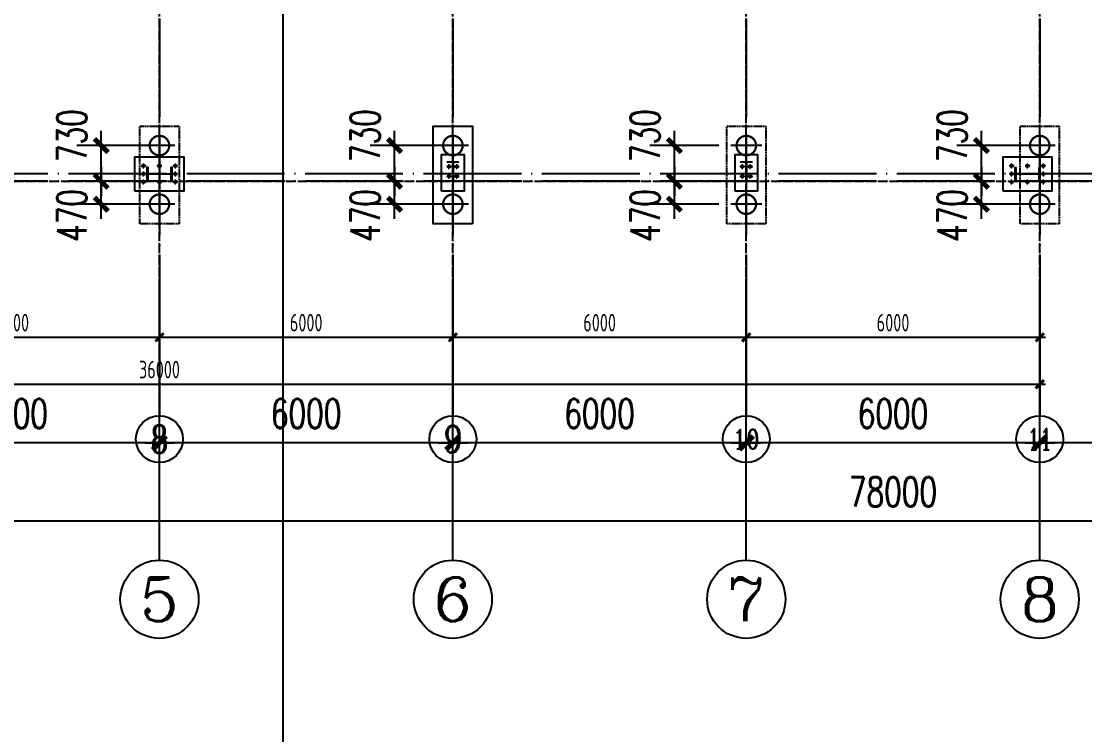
# Model space of a CAD drawing. Extents: x -1389621 to 57380, y -92505 to 283644.
# Drawn here: x -1359356 to -1337611, y -21861 to -7262 of the extents above; entities that cross this region are included whole.
import ezdxf
from ezdxf.enums import TextEntityAlignment as Align

# ---------------------------------------------------------------- set-up
doc = ezdxf.new("R2010")
doc.units = 0
doc.header["$LTSCALE"] = 100
doc.header["$MEASUREMENT"] = 0
for name, pattern in [('CENTERX2', [101.6, 63.5, -12.7, 12.7, -12.7]), ('DASH', [0.35, 0.25, -0.1]), ('DOTE', [2.42, 2, -0.2, 0.02, -0.2])]:
    doc.linetypes.add(name, pattern=pattern)
doc.layers.get('0').update_dxf_attribs({"linetype": 'CONTINUOUS'})
doc.layers.get('Defpoints').update_dxf_attribs({"linetype": 'CONTINUOUS'})
for name, color, linetype in [('11000', 4, 'CONTINUOUS'), ('AXIS', 3, 'CONTINUOUS'), ('AXIS_TEXT', 7, 'CONTINUOUS'), ('DIM', 3, 'CONTINUOUS'), ('DOTE', 1, 'DOTE'), ('PUB_DIM', 3, 'CONTINUOUS'), ('单桩', 6, 'CONTINUOUS'), ('承台', 2, 'CONTINUOUS'), ('柱子', 3, 'CONTINUOUS'), ('短柱', 2, 'CONTINUOUS')]:
    doc.layers.add(name, color=color, linetype=linetype)
doc.layers.add('轴线', color=1, linetype='CENTERX2', lineweight=13)
doc.styles.add('_TCH_AXIS', font='COMPLEX', dxfattribs={"bigfont": 'GBCBIG'})
doc.styles.add('COMPLEX', font='COMPLEX')
doc.styles.add('DIM_FONT', font='SIMPLEX', dxfattribs={"width": 0.7, "bigfont": 'GBCBIG'})
doc.styles.add('TSSD_Dimension', font='tssdeng.shx', dxfattribs={"width": 0.7, "bigfont": 'hztxt.shx'})
doc.dimstyles.new('AXIS200', dxfattribs={"dimscale": 2, "dimtxt": 300, "dimasz": 1, "dimexe": 250, "dimexo": 300, "dimgap": 150, "dimtad": 1, "dimdec": 0, "dimzin": 0, "dimdsep": 46, "dimtxsty": 'DIM_FONT', "dimblk": '_DIMX', "dimcen": 0.09, "dimse1": 1, "dimse2": 1, "dimclrt": 7, "dimadec": 0, "dimazin": 0, "dimtfac": 1, "dimtdec": 0, "dimtix": 1, "dimtmove": 2, "dimatfit": 3, "dimldrblk": '_DIMX', "dimfxl": 0, "dimtolj": 1, "dimtzin": 0, "dimarcsym": 0})
doc.dimstyles.new('DIMA200', dxfattribs={"dimscale": 2, "dimtxt": 300, "dimasz": 1, "dimexe": 250, "dimexo": 300, "dimgap": 150, "dimtad": 1, "dimdec": 0, "dimzin": 0, "dimdsep": 46, "dimtxsty": 'DIM_FONT', "dimblk": '_DIMX', "dimcen": 0.09, "dimse1": 1, "dimclrt": 7, "dimadec": 0, "dimazin": 0, "dimtfac": 1, "dimtdec": 0, "dimtix": 1, "dimtmove": 2, "dimatfit": 3, "dimldrblk": '_DIMX', "dimfxl": 0, "dimtolj": 1, "dimtzin": 0, "dimarcsym": 0})
doc.dimstyles.new('DIMB200', dxfattribs={"dimscale": 2, "dimtxt": 300, "dimasz": 1, "dimexe": 250, "dimexo": 300, "dimgap": 150, "dimtad": 1, "dimdec": 0, "dimzin": 0, "dimdsep": 46, "dimtxsty": 'DIM_FONT', "dimblk": '_DIMX', "dimcen": 0.09, "dimse2": 1, "dimclrt": 7, "dimadec": 0, "dimazin": 0, "dimtfac": 1, "dimtdec": 0, "dimtix": 1, "dimtmove": 2, "dimatfit": 3, "dimldrblk": '_DIMX', "dimfxl": 0, "dimtolj": 1, "dimtzin": 0, "dimarcsym": 0})
doc.dimstyles.new('DIMN200', dxfattribs={"dimscale": 2, "dimtxt": 300, "dimasz": 1, "dimexe": 250, "dimexo": 300, "dimgap": 150, "dimtad": 1, "dimdec": 0, "dimzin": 0, "dimdsep": 46, "dimtxsty": 'DIM_FONT', "dimblk": '_DIMX', "dimcen": 0.09, "dimclrt": 7, "dimadec": 0, "dimazin": 0, "dimtfac": 1, "dimtdec": 0, "dimtix": 1, "dimtmove": 2, "dimatfit": 3, "dimldrblk": '_DIMX', "dimfxl": 0, "dimtolj": 1, "dimtzin": 0, "dimarcsym": 0})
doc.dimstyles.new('TSSD_100_100', dxfattribs={"dimtxt": 300, "dimasz": 100, "dimexe": 100, "dimexo": 250, "dimgap": 100, "dimtad": 1, "dimdec": 0, "dimzin": 0, "dimdsep": 46, "dimtxsty": 'TSSD_Dimension', "dimblk": 'ARCHTICK', "dimblk1": 'ARCHTICK', "dimblk2": 'ARCHTICK', "dimcen": 0, "dimdle": 100, "dimclrt": 7, "dimadec": 0, "dimazin": 0, "dimtfac": 1, "dimtdec": 0, "dimtix": 1, "dimtmove": 2, "dimatfit": 3, "dimfxl": 0, "dimtolj": 1, "dimtzin": 0, "dimarcsym": 0})

# ---------------------------------------------------------------- blocks, each defined once
blk = doc.blocks.new('_ArchTick')
at = {"color": 0, "linetype": 'ByBlock'}
blk.add_lwpolyline([(-0.71, -0.71, 0.5, 0.5, 0), (0.71, 0.71, 0.5, 0.5, 0)], format="xyseb", dxfattribs=at)
blk = doc.blocks.new('*D974')
at = {"layer": 'Defpoints', "color": 0, "ltscale": 100}
for p in [(-433442, 75567), (-427442, 75567), (-427442, 73873)]:
    blk.add_point(p, dxfattribs=at)
at = {"layer": 'DIM', "color": 0, "lineweight": -2, "ltscale": 100}
for p, q in [((-433442, 75267), (-433442, 73753)), ((-427442, 75267), (-427442, 73753)), ((-433562, 73873), (-427322, 73873))]:
    blk.add_line(p, q, dxfattribs=at)
at = {"layer": 'DIM', "color": 0, "lineweight": -2, "ltscale": 100, "xscale": 120, "yscale": 120, "zscale": 120, "rotation": 180}
blk.add_blockref('_ArchTick', (-433442, 73873), dxfattribs=at)
at = {"layer": 'DIM', "color": 0, "lineweight": -2, "ltscale": 100, "xscale": 120, "yscale": 120, "zscale": 120}
blk.add_blockref('_ArchTick', (-427442, 73873), dxfattribs=at)
at = {"layer": 'DIM', "color": 7, "ltscale": 100, "insert": (-430442, 74173), "char_height": 360, "attachment_point": 5, "style": 'TSSD_Dimension'}
blk.add_mtext('\\A1;6000', dxfattribs=at)
blk = doc.blocks.new('*D975')
at = {"layer": 'Defpoints', "color": 0, "ltscale": 100}
for p in [(-427442, 75567), (-421442, 75567), (-421442, 73873)]:
    blk.add_point(p, dxfattribs=at)
at = {"layer": 'DIM', "color": 0, "lineweight": -2, "ltscale": 100}
for p, q in [((-427442, 75267), (-427442, 73753)), ((-421442, 75267), (-421442, 73753)), ((-427562, 73873), (-421322, 73873))]:
    blk.add_line(p, q, dxfattribs=at)
at = {"layer": 'DIM', "color": 0, "lineweight": -2, "ltscale": 100, "xscale": 120, "yscale": 120, "zscale": 120, "rotation": 180}
blk.add_blockref('_ArchTick', (-427442, 73873), dxfattribs=at)
at = {"layer": 'DIM', "color": 0, "lineweight": -2, "ltscale": 100, "xscale": 120, "yscale": 120, "zscale": 120}
blk.add_blockref('_ArchTick', (-421442, 73873), dxfattribs=at)
at = {"layer": 'DIM', "color": 7, "ltscale": 100, "insert": (-424442, 74173), "char_height": 360, "attachment_point": 5, "style": 'TSSD_Dimension'}
blk.add_mtext('\\A1;6000', dxfattribs=at)
blk = doc.blocks.new('*D976')
at = {"layer": 'Defpoints', "color": 0, "ltscale": 100}
for p in [(-421442, 75567), (-415442, 75567), (-415442, 73873)]:
    blk.add_point(p, dxfattribs=at)
at = {"layer": 'DIM', "color": 0, "lineweight": -2, "ltscale": 100}
for p, q in [((-421442, 75267), (-421442, 73753)), ((-415442, 75267), (-415442, 73753)), ((-421562, 73873), (-415322, 73873))]:
    blk.add_line(p, q, dxfattribs=at)
at = {"layer": 'DIM', "color": 0, "lineweight": -2, "ltscale": 100, "xscale": 120, "yscale": 120, "zscale": 120, "rotation": 180}
blk.add_blockref('_ArchTick', (-421442, 73873), dxfattribs=at)
at = {"layer": 'DIM', "color": 0, "lineweight": -2, "ltscale": 100, "xscale": 120, "yscale": 120, "zscale": 120}
blk.add_blockref('_ArchTick', (-415442, 73873), dxfattribs=at)
at = {"layer": 'DIM', "color": 7, "ltscale": 100, "insert": (-418442, 74173), "char_height": 360, "attachment_point": 5, "style": 'TSSD_Dimension'}
blk.add_mtext('\\A1;6000', dxfattribs=at)
blk = doc.blocks.new('*D977')
at = {"layer": 'Defpoints', "color": 0, "ltscale": 100}
for p in [(-415442, 75567), (-409442, 75567), (-409442, 73873)]:
    blk.add_point(p, dxfattribs=at)
at = {"layer": 'DIM', "color": 0, "lineweight": -2, "ltscale": 100}
for p, q in [((-415442, 75267), (-415442, 73753)), ((-409442, 75267), (-409442, 73753)), ((-415562, 73873), (-409322, 73873))]:
    blk.add_line(p, q, dxfattribs=at)
at = {"layer": 'DIM', "color": 0, "lineweight": -2, "ltscale": 100, "xscale": 120, "yscale": 120, "zscale": 120, "rotation": 180}
blk.add_blockref('_ArchTick', (-415442, 73873), dxfattribs=at)
at = {"layer": 'DIM', "color": 0, "lineweight": -2, "ltscale": 100, "xscale": 120, "yscale": 120, "zscale": 120}
blk.add_blockref('_ArchTick', (-409442, 73873), dxfattribs=at)
at = {"layer": 'DIM', "color": 7, "ltscale": 100, "insert": (-412442, 74173), "char_height": 360, "attachment_point": 5, "style": 'TSSD_Dimension'}
blk.add_mtext('\\A1;6000', dxfattribs=at)
blk = doc.blocks.new('*D978')
at = {"layer": 'Defpoints', "color": 0, "ltscale": 100}
for p in [(-445442, 75807), (-409442, 75807), (-409442, 72913)]:
    blk.add_point(p, dxfattribs=at)
at = {"layer": 'DIM', "color": 0, "lineweight": -2, "ltscale": 100}
for p, q in [((-445442, 75507), (-445442, 72793)), ((-409442, 75507), (-409442, 72793)), ((-445562, 72913), (-409322, 72913))]:
    blk.add_line(p, q, dxfattribs=at)
at = {"layer": 'DIM', "color": 0, "lineweight": -2, "ltscale": 100, "xscale": 120, "yscale": 120, "zscale": 120, "rotation": 180}
blk.add_blockref('_ArchTick', (-445442, 72913), dxfattribs=at)
at = {"layer": 'DIM', "color": 0, "lineweight": -2, "ltscale": 100, "xscale": 120, "yscale": 120, "zscale": 120}
blk.add_blockref('_ArchTick', (-409442, 72913), dxfattribs=at)
at = {"layer": 'DIM', "color": 7, "ltscale": 100, "insert": (-427442, 73213), "char_height": 360, "attachment_point": 5, "style": 'TSSD_Dimension'}
blk.add_mtext('\\A1;36000', dxfattribs=at)
blk = doc.blocks.new('_AXISO')
blk.add_circle((0, 0), 0.5)
at = {"layer": 'AXIS_TEXT', "style": 'COMPLEX', "width": 1.041667}
blk.add_attdef('A', text='', height=0.56, dxfattribs=at).set_placement((-0.25, -0.28), (0.25, -0.28), align=Align.FIT)
blk = doc.blocks.new('_DIMX')
blk.add_line((-150, 0), (150, 0))
at = {"const_width": 50}
blk.add_lwpolyline([(-70, -70), (70, 70)], dxfattribs=at)
blk = doc.blocks.new('*D1213')
at = {"layer": 'AXIS', "color": 0, "lineweight": -2}
blk.add_line((-1356533, -15890), (-1362529, -15890), dxfattribs=at)
at = {"layer": 'Defpoints', "color": 0}
for p in [(-1362531, -12731), (-1356531, -12731), (-1362531, -15890)]:
    blk.add_point(p, dxfattribs=at)
at = {"layer": 'AXIS', "color": 0, "lineweight": -2, "xscale": 2, "yscale": 2, "zscale": 2, "rotation": 180}
blk.add_blockref('_DIMX', (-1362531, -15890), dxfattribs=at)
at = {"layer": 'AXIS', "color": 0, "lineweight": -2, "xscale": 2, "yscale": 2, "zscale": 2}
blk.add_blockref('_DIMX', (-1356531, -15890), dxfattribs=at)
at = {"layer": 'AXIS', "color": 7, "insert": (-1359531, -15290), "char_height": 600, "attachment_point": 5, "style": 'DIM_FONT'}
blk.add_mtext('\\A1;6000', dxfattribs=at)
blk = doc.blocks.new('*D1214')
at = {"layer": 'AXIS', "color": 0, "lineweight": -2}
for p, q in [((-1380531, -13331), (-1380531, -17990)), ((-1302531, -13331), (-1302531, -17990)), ((-1302533, -17490), (-1380529, -17490))]:
    blk.add_line(p, q, dxfattribs=at)
at = {"layer": 'Defpoints', "color": 0}
for p in [(-1380531, -12731), (-1302531, -12731), (-1380531, -17490)]:
    blk.add_point(p, dxfattribs=at)
at = {"layer": 'AXIS', "color": 0, "lineweight": -2, "xscale": 2, "yscale": 2, "zscale": 2, "rotation": 180}
blk.add_blockref('_DIMX', (-1380531, -17490), dxfattribs=at)
at = {"layer": 'AXIS', "color": 0, "lineweight": -2, "xscale": 2, "yscale": 2, "zscale": 2}
blk.add_blockref('_DIMX', (-1302531, -17490), dxfattribs=at)
at = {"layer": 'AXIS', "color": 7, "insert": (-1341531, -16890), "char_height": 600, "attachment_point": 5, "style": 'DIM_FONT'}
blk.add_mtext('\\A1;78000', dxfattribs=at)
blk = doc.blocks.new('*D1191')
at = {"layer": 'AXIS', "color": 0, "lineweight": -2}
blk.add_line((-1338533, -15890), (-1344529, -15890), dxfattribs=at)
at = {"layer": 'Defpoints', "color": 0}
for p in [(-1344531, -12731), (-1338531, -12731), (-1344531, -15890)]:
    blk.add_point(p, dxfattribs=at)
at = {"layer": 'AXIS', "color": 0, "lineweight": -2, "xscale": 2, "yscale": 2, "zscale": 2, "rotation": 180}
blk.add_blockref('_DIMX', (-1344531, -15890), dxfattribs=at)
at = {"layer": 'AXIS', "color": 0, "lineweight": -2, "xscale": 2, "yscale": 2, "zscale": 2}
blk.add_blockref('_DIMX', (-1338531, -15890), dxfattribs=at)
at = {"layer": 'AXIS', "color": 7, "insert": (-1341531, -15290), "char_height": 600, "attachment_point": 5, "style": 'DIM_FONT'}
blk.add_mtext('\\A1;6000', dxfattribs=at)
blk = doc.blocks.new('*D1192')
at = {"layer": 'AXIS', "color": 0, "lineweight": -2}
blk.add_line((-1338533, -15890), (-1344529, -15890), dxfattribs=at)
at = {"layer": 'Defpoints', "color": 0}
for p in [(-1344531, -12731), (-1338531, -12731), (-1344531, -15890)]:
    blk.add_point(p, dxfattribs=at)
at = {"layer": 'AXIS', "color": 0, "lineweight": -2, "xscale": 2, "yscale": 2, "zscale": 2, "rotation": 180}
blk.add_blockref('_DIMX', (-1344531, -15890), dxfattribs=at)
at = {"layer": 'AXIS', "color": 0, "lineweight": -2, "xscale": 2, "yscale": 2, "zscale": 2}
blk.add_blockref('_DIMX', (-1338531, -15890), dxfattribs=at)
at = {"layer": 'AXIS', "color": 7, "insert": (-1341531, -15290), "char_height": 600, "attachment_point": 5, "style": 'DIM_FONT'}
blk.add_mtext('\\A1;6000', dxfattribs=at)
blk = doc.blocks.new('*D1193')
at = {"layer": 'AXIS', "color": 0, "lineweight": -2}
blk.add_line((-1344533, -15890), (-1350529, -15890), dxfattribs=at)
at = {"layer": 'Defpoints', "color": 0}
for p in [(-1350531, -12731), (-1344531, -12731), (-1350531, -15890)]:
    blk.add_point(p, dxfattribs=at)
at = {"layer": 'AXIS', "color": 0, "lineweight": -2, "xscale": 2, "yscale": 2, "zscale": 2, "rotation": 180}
blk.add_blockref('_DIMX', (-1350531, -15890), dxfattribs=at)
at = {"layer": 'AXIS', "color": 0, "lineweight": -2, "xscale": 2, "yscale": 2, "zscale": 2}
blk.add_blockref('_DIMX', (-1344531, -15890), dxfattribs=at)
at = {"layer": 'AXIS', "color": 7, "insert": (-1347531, -15290), "char_height": 600, "attachment_point": 5, "style": 'DIM_FONT'}
blk.add_mtext('\\A1;6000', dxfattribs=at)
blk = doc.blocks.new('*D1194')
at = {"layer": 'AXIS', "color": 0, "lineweight": -2}
blk.add_line((-1350533, -15890), (-1356529, -15890), dxfattribs=at)
at = {"layer": 'Defpoints', "color": 0}
for p in [(-1356531, -12731), (-1350531, -12731), (-1356531, -15890)]:
    blk.add_point(p, dxfattribs=at)
at = {"layer": 'AXIS', "color": 0, "lineweight": -2, "xscale": 2, "yscale": 2, "zscale": 2, "rotation": 180}
blk.add_blockref('_DIMX', (-1356531, -15890), dxfattribs=at)
at = {"layer": 'AXIS', "color": 0, "lineweight": -2, "xscale": 2, "yscale": 2, "zscale": 2}
blk.add_blockref('_DIMX', (-1350531, -15890), dxfattribs=at)
at = {"layer": 'AXIS', "color": 7, "insert": (-1353531, -15290), "char_height": 600, "attachment_point": 5, "style": 'DIM_FONT'}
blk.add_mtext('\\A1;6000', dxfattribs=at)
blk = doc.blocks.new('*D1195')
at = {"layer": 'AXIS', "color": 0, "lineweight": -2}
blk.add_line((-1332533, -15890), (-1338529, -15890), dxfattribs=at)
at = {"layer": 'Defpoints', "color": 0}
for p in [(-1338531, -12731), (-1332531, -12731), (-1338531, -15890)]:
    blk.add_point(p, dxfattribs=at)
at = {"layer": 'AXIS', "color": 0, "lineweight": -2, "xscale": 2, "yscale": 2, "zscale": 2, "rotation": 180}
blk.add_blockref('_DIMX', (-1338531, -15890), dxfattribs=at)
at = {"layer": 'AXIS', "color": 0, "lineweight": -2, "xscale": 2, "yscale": 2, "zscale": 2}
blk.add_blockref('_DIMX', (-1332531, -15890), dxfattribs=at)
at = {"layer": 'AXIS', "color": 7, "insert": (-1335531, -15290), "char_height": 600, "attachment_point": 5, "style": 'DIM_FONT'}
blk.add_mtext('\\A1;6000', dxfattribs=at)
blk = doc.blocks.new('U_B0HTE')
at = {"layer": '单桩'}
for p, q in [((0, 269.25), (0, -269.25)), ((-269.25, 0), (269.25, 0))]:
    blk.add_line(p, q, dxfattribs=at)
at = {"layer": '单桩', "const_width": 38.5}
blk.add_lwpolyline([(-169.25, 0, 1), (169.25, 0, 1)], format="xyb", close=True, dxfattribs=at)
at = {"style": 'DIM_FONT', "width": 0.8, "flags": 9}
for tag in ['YSIZE', 'XSIZE']:
    blk.add_attdef(tag, (0, 0), '', height=0.5, dxfattribs=at)
blk = doc.blocks.new('*D1113')
at = {"layer": 'Defpoints', "color": 0}
for p in [(-1339723, -10536), (-1338213, -10536), (-1338213, -11006)]:
    blk.add_point(p, dxfattribs=at)
at = {"layer": 'PUB_DIM', "color": 0, "lineweight": -2}
for p, q in [((-1339723, -10534), (-1339723, -10532)), ((-1339723, -11006), (-1339723, -10536)), ((-1338813, -11006), (-1340223, -11006)), ((-1339723, -11008), (-1339723, -11010))]:
    blk.add_line(p, q, dxfattribs=at)
at = {"layer": 'PUB_DIM', "color": 0, "lineweight": -2, "xscale": 2, "yscale": 2, "zscale": 2}
for p, rotation in [((-1339723, -10536), 270), ((-1339723, -11006), 90)]:
    blk.add_blockref('_DIMX', p, dxfattribs=dict(at, rotation=rotation))
at = {"layer": 'PUB_DIM', "color": 7, "insert": (-1340323, -11236), "char_height": 600, "attachment_point": 5, "rotation": 90, "style": 'DIM_FONT'}
blk.add_mtext('\\A1;470', dxfattribs=at)
blk = doc.blocks.new('*D1114')
at = {"layer": 'Defpoints', "color": 0}
for p in [(-1339723, -9806), (-1338213, -9806), (-1338213, -10536)]:
    blk.add_point(p, dxfattribs=at)
at = {"layer": 'PUB_DIM', "color": 0, "lineweight": -2}
for p, q in [((-1338813, -9806), (-1340223, -9806)), ((-1339723, -10534), (-1339723, -9808))]:
    blk.add_line(p, q, dxfattribs=at)
at = {"layer": 'PUB_DIM', "color": 0, "lineweight": -2, "xscale": 2, "yscale": 2, "zscale": 2}
for p, rotation in [((-1339723, -9806), 90), ((-1339723, -10536), 270)]:
    blk.add_blockref('_DIMX', p, dxfattribs=dict(at, rotation=rotation))
at = {"layer": 'PUB_DIM', "color": 7, "insert": (-1340323, -9604), "char_height": 600, "attachment_point": 5, "rotation": 90, "style": 'DIM_FONT'}
blk.add_mtext('\\A1;730', dxfattribs=at)
blk = doc.blocks.new('*D1115')
at = {"layer": 'Defpoints', "color": 0}
for p in [(-1346001, -10536), (-1344491, -10536), (-1344491, -11006)]:
    blk.add_point(p, dxfattribs=at)
at = {"layer": 'PUB_DIM', "color": 0, "lineweight": -2}
for p, q in [((-1346001, -10534), (-1346001, -10532)), ((-1346001, -11006), (-1346001, -10536)), ((-1345091, -11006), (-1346501, -11006)), ((-1346001, -11008), (-1346001, -11010))]:
    blk.add_line(p, q, dxfattribs=at)
at = {"layer": 'PUB_DIM', "color": 0, "lineweight": -2, "xscale": 2, "yscale": 2, "zscale": 2}
for p, rotation in [((-1346001, -10536), 270), ((-1346001, -11006), 90)]:
    blk.add_blockref('_DIMX', p, dxfattribs=dict(at, rotation=rotation))
at = {"layer": 'PUB_DIM', "color": 7, "insert": (-1346601, -11236), "char_height": 600, "attachment_point": 5, "rotation": 90, "style": 'DIM_FONT'}
blk.add_mtext('\\A1;470', dxfattribs=at)
blk = doc.blocks.new('*D1116')
at = {"layer": 'Defpoints', "color": 0}
for p in [(-1346001, -9806), (-1344491, -9806), (-1344491, -10536)]:
    blk.add_point(p, dxfattribs=at)
at = {"layer": 'PUB_DIM', "color": 0, "lineweight": -2}
for p, q in [((-1345091, -9806), (-1346501, -9806)), ((-1346001, -10534), (-1346001, -9808))]:
    blk.add_line(p, q, dxfattribs=at)
at = {"layer": 'PUB_DIM', "color": 0, "lineweight": -2, "xscale": 2, "yscale": 2, "zscale": 2}
for p, rotation in [((-1346001, -9806), 90), ((-1346001, -10536), 270)]:
    blk.add_blockref('_DIMX', p, dxfattribs=dict(at, rotation=rotation))
at = {"layer": 'PUB_DIM', "color": 7, "insert": (-1346601, -9604), "char_height": 600, "attachment_point": 5, "rotation": 90, "style": 'DIM_FONT'}
blk.add_mtext('\\A1;730', dxfattribs=at)
blk = doc.blocks.new('*D1117')
at = {"layer": 'Defpoints', "color": 0}
for p in [(-1357723, -9806), (-1356213, -9806), (-1356213, -10536)]:
    blk.add_point(p, dxfattribs=at)
at = {"layer": 'PUB_DIM', "color": 0, "lineweight": -2}
for p, q in [((-1356813, -9806), (-1358223, -9806)), ((-1357723, -10534), (-1357723, -9808))]:
    blk.add_line(p, q, dxfattribs=at)
at = {"layer": 'PUB_DIM', "color": 0, "lineweight": -2, "xscale": 2, "yscale": 2, "zscale": 2}
for p, rotation in [((-1357723, -9806), 90), ((-1357723, -10536), 270)]:
    blk.add_blockref('_DIMX', p, dxfattribs=dict(at, rotation=rotation))
at = {"layer": 'PUB_DIM', "color": 7, "insert": (-1358323, -9604), "char_height": 600, "attachment_point": 5, "rotation": 90, "style": 'DIM_FONT'}
blk.add_mtext('\\A1;730', dxfattribs=at)
blk = doc.blocks.new('*D1118')
at = {"layer": 'Defpoints', "color": 0}
for p in [(-1357723, -10536), (-1356213, -10536), (-1356213, -11006)]:
    blk.add_point(p, dxfattribs=at)
at = {"layer": 'PUB_DIM', "color": 0, "lineweight": -2}
for p, q in [((-1357723, -10534), (-1357723, -10532)), ((-1357723, -11006), (-1357723, -10536)), ((-1356813, -11006), (-1358223, -11006)), ((-1357723, -11008), (-1357723, -11010))]:
    blk.add_line(p, q, dxfattribs=at)
at = {"layer": 'PUB_DIM', "color": 0, "lineweight": -2, "xscale": 2, "yscale": 2, "zscale": 2}
for p, rotation in [((-1357723, -10536), 270), ((-1357723, -11006), 90)]:
    blk.add_blockref('_DIMX', p, dxfattribs=dict(at, rotation=rotation))
at = {"layer": 'PUB_DIM', "color": 7, "insert": (-1358323, -11236), "char_height": 600, "attachment_point": 5, "rotation": 90, "style": 'DIM_FONT'}
blk.add_mtext('\\A1;470', dxfattribs=at)
blk = doc.blocks.new('*D1119')
at = {"layer": 'Defpoints', "color": 0}
for p in [(-1351723, -9806), (-1350213, -9806), (-1350213, -10536)]:
    blk.add_point(p, dxfattribs=at)
at = {"layer": 'PUB_DIM', "color": 0, "lineweight": -2}
for p, q in [((-1350813, -9806), (-1352223, -9806)), ((-1351723, -10534), (-1351723, -9808))]:
    blk.add_line(p, q, dxfattribs=at)
at = {"layer": 'PUB_DIM', "color": 0, "lineweight": -2, "xscale": 2, "yscale": 2, "zscale": 2}
for p, rotation in [((-1351723, -9806), 90), ((-1351723, -10536), 270)]:
    blk.add_blockref('_DIMX', p, dxfattribs=dict(at, rotation=rotation))
at = {"layer": 'PUB_DIM', "color": 7, "insert": (-1352323, -9604), "char_height": 600, "attachment_point": 5, "rotation": 90, "style": 'DIM_FONT'}
blk.add_mtext('\\A1;730', dxfattribs=at)
blk = doc.blocks.new('*D1120')
at = {"layer": 'Defpoints', "color": 0}
for p in [(-1351723, -10536), (-1350213, -10536), (-1350213, -11006)]:
    blk.add_point(p, dxfattribs=at)
at = {"layer": 'PUB_DIM', "color": 0, "lineweight": -2}
for p, q in [((-1351723, -10534), (-1351723, -10532)), ((-1351723, -11006), (-1351723, -10536)), ((-1350813, -11006), (-1352223, -11006)), ((-1351723, -11008), (-1351723, -11010))]:
    blk.add_line(p, q, dxfattribs=at)
at = {"layer": 'PUB_DIM', "color": 0, "lineweight": -2, "xscale": 2, "yscale": 2, "zscale": 2}
for p, rotation in [((-1351723, -10536), 270), ((-1351723, -11006), 90)]:
    blk.add_blockref('_DIMX', p, dxfattribs=dict(at, rotation=rotation))
at = {"layer": 'PUB_DIM', "color": 7, "insert": (-1352323, -11236), "char_height": 600, "attachment_point": 5, "rotation": 90, "style": 'DIM_FONT'}
blk.add_mtext('\\A1;470', dxfattribs=at)
blk = doc.blocks.new('A$C1196324F')
h = blk.add_hatch(color=256)
edge = h.paths.add_edge_path()
edge.add_arc((25814.7, 6072.3), 26, 0, 360)
h = blk.add_hatch(color=256)
edge = h.paths.add_edge_path()
edge.add_arc((26139.7, 6072.3), 26, 0, 360)
h = blk.add_hatch(color=256)
edge = h.paths.add_edge_path()
edge.add_arc((26464.7, 6072.3), 26, 0, 360)
h = blk.add_hatch(color=256)
edge = h.paths.add_edge_path()
edge.add_arc((43564.7, 6072.3), 26, 0, 360)
h = blk.add_hatch(color=256)
edge = h.paths.add_edge_path()
edge.add_arc((43889.7, 6072.3), 26, 0, 360)
h = blk.add_hatch(color=256)
edge = h.paths.add_edge_path()
edge.add_arc((44214.7, 6072.3), 26, 0, 360)
h = blk.add_hatch(color=256)
edge = h.paths.add_edge_path()
edge.add_arc((25814.7, 5907.3), 26, 0, 360)
h = blk.add_hatch(color=256)
edge = h.paths.add_edge_path()
edge.add_arc((26464.7, 5907.3), 26, 0, 360)
h = blk.add_hatch(color=256)
edge = h.paths.add_edge_path()
edge.add_arc((32059.7, 6057.3), 26, 0, 360)
h = blk.add_hatch(color=256)
edge = h.paths.add_edge_path()
edge.add_arc((32059.7, 5857.3), 26, 0, 360)
h = blk.add_hatch(color=256)
edge = h.paths.add_edge_path()
edge.add_arc((32219.7, 6057.3), 26, 0, 360)
h = blk.add_hatch(color=256)
edge = h.paths.add_edge_path()
edge.add_arc((32219.7, 5857.3), 26, 0, 360)
h = blk.add_hatch(color=256)
edge = h.paths.add_edge_path()
edge.add_arc((38059.7, 6057.3), 26, 0, 360)
h = blk.add_hatch(color=256)
edge = h.paths.add_edge_path()
edge.add_arc((38059.7, 5857.3), 26, 0, 360)
h = blk.add_hatch(color=256)
edge = h.paths.add_edge_path()
edge.add_arc((38219.7, 6057.3), 26, 0, 360)
h = blk.add_hatch(color=256)
edge = h.paths.add_edge_path()
edge.add_arc((38219.7, 5857.3), 26, 0, 360)
h = blk.add_hatch(color=256)
edge = h.paths.add_edge_path()
edge.add_arc((43564.7, 5907.3), 26, 0, 360)
h = blk.add_hatch(color=256)
edge = h.paths.add_edge_path()
edge.add_arc((44214.7, 5907.3), 26, 0, 360)
h = blk.add_hatch(color=256)
edge = h.paths.add_edge_path()
edge.add_arc((25814.7, 5742.3), 26, 0, 360)
h = blk.add_hatch(color=256)
edge = h.paths.add_edge_path()
edge.add_arc((26139.7, 5742.3), 26, 0, 360)
h = blk.add_hatch(color=256)
edge = h.paths.add_edge_path()
edge.add_arc((26464.7, 5742.3), 26, 0, 360)
h = blk.add_hatch(color=256)
edge = h.paths.add_edge_path()
edge.add_arc((43564.7, 5742.3), 26, 0, 360)
h = blk.add_hatch(color=256)
edge = h.paths.add_edge_path()
edge.add_arc((43889.7, 5742.3), 26, 0, 360)
h = blk.add_hatch(color=256)
edge = h.paths.add_edge_path()
edge.add_arc((44214.7, 5742.3), 26, 0, 360)
at = {"layer": '11000'}
for centre in [(25814.7, 6072.3), (26139.7, 6072.3), (26464.7, 6072.3), (43564.7, 6072.3), (43889.7, 6072.3), (44214.7, 6072.3), (25814.7, 5907.3), (26464.7, 5907.3), (32059.7, 6057.3), (32059.7, 5857.3), (32219.7, 6057.3), (32219.7, 5857.3), (38059.7, 6057.3), (38059.7, 5857.3), (38219.7, 6057.3), (38219.7, 5857.3), (43564.7, 5907.3), (44214.7, 5907.3), (25814.7, 5742.3), (26139.7, 5742.3), (26464.7, 5742.3), (43564.7, 5742.3), (43889.7, 5742.3), (44214.7, 5742.3)]:
    blk.add_circle(centre, 26, dxfattribs=at)
at = {"layer": 'AXIS'}
for p, q in [((26139.7, 4257.3), (26139.7, 960)), ((32139.7, 4257.3), (32139.7, 960)), ((38139.7, 4257.3), (38139.7, 960)), ((44139.7, 4257.3), (44139.7, 960))]:
    blk.add_line(p, q, dxfattribs=at)
at = {"layer": 'DOTE', "linetype": 'DOTE', "ltscale": 10}
for p, q in [((26139.7, 79257.3), (26139.7, 4257.3)), ((32139.7, 79257.3), (32139.7, 4257.3)), ((38139.7, 79257.3), (38139.7, 4257.3)), ((44139.7, 79257.3), (44139.7, 4257.3)), ((45639.7, 5907.3), (8539.7, 5907.3)), ((45639.7, 5757.3), (4217.7, 5757.3))]:
    blk.add_line(p, q, dxfattribs=at)
at = {"layer": '柱子', "ltscale": 100}
for points in [[(32143.7, 5769.3), (32249.7, 5769.3), (32249.7, 5757.3), (32029.7, 5757.3), (32029.7, 5769.3), (32135.7, 5769.3), (32135.7, 6145.3), (32029.7, 6145.3), (32029.7, 6157.3), (32249.7, 6157.3), (32249.7, 6145.3), (32143.7, 6145.3)], [(38143.7, 5769.3), (38249.7, 5769.3), (38249.7, 5757.3), (38029.7, 5757.3), (38029.7, 5769.3), (38135.7, 5769.3), (38135.7, 6145.3), (38029.7, 6145.3), (38029.7, 6157.3), (38249.7, 6157.3), (38249.7, 6145.3), (38143.7, 6145.3)], [(25901.7, 5903.3), (25901.7, 5767.3), (25889.7, 5767.3), (25889.7, 6047.3), (25901.7, 6047.3), (25901.7, 5911.3), (26377.7, 5911.3), (26377.7, 6047.3), (26389.7, 6047.3), (26389.7, 5767.3), (26377.7, 5767.3), (26377.7, 5903.3)], [(43651.7, 5903.3), (43651.7, 5777.3), (43639.7, 5777.3), (43639.7, 6037.3), (43651.7, 6037.3), (43651.7, 5911.3), (44127.7, 5911.3), (44127.7, 6037.3), (44139.7, 6037.3), (44139.7, 5777.3), (44127.7, 5777.3), (44127.7, 5903.3)]]:
    blk.add_lwpolyline(points, close=True, dxfattribs=at)
at = {"layer": '短柱', "ltscale": 100}
for points in [[(31909.7, 5557.3), (31909.7, 6307.3), (32369.7, 6307.3), (32369.7, 5557.3)], [(37909.7, 5557.3), (37909.7, 6307.3), (38369.7, 6307.3), (38369.7, 5557.3)], [(25639.7, 5557.3), (25639.7, 6257.3), (26639.7, 6257.3), (26639.7, 5557.3)], [(43389.7, 5557.3), (43389.7, 6257.3), (44389.7, 6257.3), (44389.7, 5557.3)]]:
    blk.add_lwpolyline(points, close=True, dxfattribs=at)
at = {"layer": '轴线'}
for p, q in [((25814.7, 6021.3), (25814.7, 6123.3)), ((26139.7, 6021.3), (26139.7, 6123.3)), ((26464.7, 6021.3), (26464.7, 6123.3)), ((32059.7, 6006.3), (32059.7, 6108.3)), ((32219.7, 6006.3), (32219.7, 6108.3)), ((38059.7, 6006.3), (38059.7, 6108.3)), ((38219.7, 6006.3), (38219.7, 6108.3)), ((43564.7, 6021.3), (43564.7, 6123.3)), ((43889.7, 6021.3), (43889.7, 6123.3)), ((44214.7, 6021.3), (44214.7, 6123.3)), ((25763.7, 6072.3), (25865.7, 6072.3)), ((25763.7, 5907.3), (25865.7, 5907.3)), ((25814.7, 5856.3), (25814.7, 5958.3)), ((26088.7, 6072.3), (26190.7, 6072.3)), ((26413.7, 6072.3), (26515.7, 6072.3)), ((26413.7, 5907.3), (26515.7, 5907.3)), ((26464.7, 5856.3), (26464.7, 5958.3)), ((32110.7, 6057.3), (32008.7, 6057.3)), ((32059.7, 5806.3), (32059.7, 5908.3)), ((32168.7, 6057.3), (32270.7, 6057.3)), ((32219.7, 5806.3), (32219.7, 5908.3)), ((38110.7, 6057.3), (38008.7, 6057.3)), ((38059.7, 5806.3), (38059.7, 5908.3)), ((38168.7, 6057.3), (38270.7, 6057.3)), ((38219.7, 5806.3), (38219.7, 5908.3)), ((43615.7, 6072.3), (43513.7, 6072.3)), ((43615.7, 5907.3), (43513.7, 5907.3)), ((43564.7, 5856.3), (43564.7, 5958.3)), ((43940.7, 6072.3), (43838.7, 6072.3)), ((44265.7, 6072.3), (44163.7, 6072.3)), ((44265.7, 5907.3), (44163.7, 5907.3)), ((44214.7, 5856.3), (44214.7, 5958.3)), ((25763.7, 5742.3), (25865.7, 5742.3)), ((25814.7, 5691.3), (25814.7, 5793.3)), ((26088.7, 5742.3), (26190.7, 5742.3)), ((26139.7, 5691.3), (26139.7, 5793.3)), ((26413.7, 5742.3), (26515.7, 5742.3)), ((26464.7, 5691.3), (26464.7, 5793.3)), ((32110.7, 5857.3), (32008.7, 5857.3)), ((32168.7, 5857.3), (32270.7, 5857.3)), ((38110.7, 5857.3), (38008.7, 5857.3)), ((38168.7, 5857.3), (38270.7, 5857.3)), ((43615.7, 5742.3), (43513.7, 5742.3)), ((43564.7, 5691.3), (43564.7, 5793.3)), ((43940.7, 5742.3), (43838.7, 5742.3)), ((43889.7, 5691.3), (43889.7, 5793.3)), ((44265.7, 5742.3), (44163.7, 5742.3)), ((44214.7, 5691.3), (44214.7, 5793.3))]:
    blk.add_line(p, q, dxfattribs=at)
at = {"layer": 'AXIS'}
ref = blk.add_blockref('_AXISO', (26139.7, 480), dxfattribs=dict(at, xscale=960, yscale=960, zscale=960))
ref.add_attrib('A', '8', dxfattribs={"layer": 'AXIS_TEXT', "ltscale": 0.5, "height": 559.1, "style": '_TCH_AXIS'}).set_placement((25953.4, 200.4), (26326.1, 200.4), align=Align.FIT)
ref = blk.add_blockref('_AXISO', (32139.7, 480), dxfattribs=dict(at, xscale=960, yscale=960, zscale=960))
ref.add_attrib('A', '9', dxfattribs={"layer": 'AXIS_TEXT', "ltscale": 0.5, "height": 559.1, "style": '_TCH_AXIS'}).set_placement((31953.4, 200.4), (32326.1, 200.4), align=Align.FIT)
ref = blk.add_blockref('_AXISO', (38139.7, 480), dxfattribs=dict(at, xscale=960, yscale=960, zscale=960))
ref.add_attrib('A', '10', dxfattribs={"layer": 'AXIS_TEXT', "ltscale": 0.5, "height": 394.13, "style": '_TCH_AXIS'}).set_placement((37867.6, 282.9), (38411.9, 282.9), align=Align.FIT)
ref = blk.add_blockref('_AXISO', (44139.7, 480), dxfattribs=dict(at, xscale=960, yscale=960, zscale=960))
ref.add_attrib('A', '11', dxfattribs={"layer": 'AXIS_TEXT', "ltscale": 0.5, "height": 442.52, "style": '_TCH_AXIS'}).set_placement((43886.9, 258.7), (44392.6, 258.7), align=Align.FIT)
at = {"layer": 'DIM', "ltscale": 100}
for p1, p2, distance, picture, middle in [((8139.7, 4497.3), (44139.7, 4497.3), -2893.5, '*D978', (26139.7, 1903.9)), ((20139.7, 4257.3), (26139.7, 4257.3), -1693.5, '*D974', (23139.7, 2863.9)), ((26139.7, 4257.3), (32139.7, 4257.3), -1693.5, '*D975', (29139.7, 2863.9)), ((32139.7, 4257.3), (38139.7, 4257.3), -1693.5, '*D976', (35139.7, 2863.9)), ((38139.7, 4257.3), (44139.7, 4257.3), -1693.5, '*D977', (41139.7, 2863.9))]:
    dim = blk.add_aligned_dim(p1=p1, p2=p2, distance=distance, dimstyle='TSSD_100_100', override={"dimscale": 1.2}, dxfattribs=at)
    dim.commit()
    dim.dimension.update_dxf_attribs({"geometry": picture, "text_midpoint": middle, "insert": (453582, -71309.2)})

msp = doc.modelspace()

# ---------------------------------------------------------------- linework, layer by layer
at = {"ltscale": 100}
msp.add_line((-1354010.64, 104637.131), (-1354010.64, -92505.083), dxfattribs=at)
at = {"layer": 'AXIS'}
for p, q in [((-1356530.64, -18289.52), (-1356530.64, -12730.667)), ((-1350530.64, -18289.52), (-1350530.64, -12730.667)), ((-1344530.64, -18289.52), (-1344530.64, -12730.667)), ((-1338530.64, -18289.52), (-1338530.64, -12730.667))]:
    msp.add_line(p, q, dxfattribs=at)
at = {"layer": 'DOTE'}
for p, q in [((-1356530.64, -12730.667), (-1356530.64, 62464.148)), ((-1350530.64, -12730.667), (-1350530.64, 62464.148)), ((-1344530.64, -12730.667), (-1344530.64, 62464.148)), ((-1338530.64, -12730.667), (-1338530.64, 62464.148)), ((-1381530.64, -10535.852), (-1301530.64, -10535.852))]:
    msp.add_line(p, q, dxfattribs=at)
at = {"layer": '承台', "linetype": 'DASH'}
for p, q in [((-1356930.64, -11405.852), (-1356930.64, -9405.852)), ((-1356930.64, -9405.852), (-1356130.64, -9405.852)), ((-1356130.64, -9405.852), (-1356130.64, -11405.852)), ((-1344930.64, -9405.852), (-1344130.64, -9405.852)), ((-1344930.64, -11405.852), (-1344930.64, -9405.852)), ((-1344130.64, -9405.852), (-1344130.64, -11405.852)), ((-1338930.64, -9405.852), (-1338130.64, -9405.852)), ((-1338930.64, -11405.852), (-1338930.64, -9405.852)), ((-1338130.64, -9405.852), (-1338130.64, -11405.852)), ((-1356130.64, -11405.852), (-1356930.64, -11405.852)), ((-1344130.64, -11405.852), (-1344930.64, -11405.852)), ((-1338130.64, -11405.852), (-1338930.64, -11405.852))]:
    msp.add_line(p, q, dxfattribs=at)
at = {"layer": '承台'}
msp.add_lwpolyline([(-1350130.64, -11405.852), (-1350930.64, -11405.852), (-1350930.64, -9405.852), (-1350130.64, -9405.852), (-1350130.64, -11405.852)], dxfattribs=at)

# ---------------------------------------------------------------- block references
at = {"layer": 'AXIS'}
ref = msp.add_blockref('_AXISO', (-1356530.64, -19089.52), dxfattribs=dict(at, xscale=1600, yscale=1600, zscale=1600))
ref.add_attrib('A', '5', dxfattribs={"layer": 'AXIS_TEXT', "height": 896, "style": 'COMPLEX', "width": 1.339286}).set_placement((-1356930.64, -19537.52), (-1356130.64, -19537.52), align=Align.FIT)
ref = msp.add_blockref('_AXISO', (-1350530.64, -19089.52), dxfattribs=dict(at, xscale=1600, yscale=1600, zscale=1600))
ref.add_attrib('A', '6', dxfattribs={"layer": 'AXIS_TEXT', "height": 896, "style": 'COMPLEX', "width": 1.339286}).set_placement((-1350930.64, -19537.52), (-1350130.64, -19537.52), align=Align.FIT)
ref = msp.add_blockref('_AXISO', (-1344530.64, -19089.52), dxfattribs=dict(at, xscale=1600, yscale=1600, zscale=1600))
ref.add_attrib('A', '7', dxfattribs={"layer": 'AXIS_TEXT', "height": 896, "style": 'COMPLEX', "width": 1.339286}).set_placement((-1344930.64, -19537.52), (-1344130.64, -19537.52), align=Align.FIT)
ref = msp.add_blockref('_AXISO', (-1338530.64, -19089.52), dxfattribs=dict(at, xscale=1600, yscale=1600, zscale=1600))
ref.add_attrib('A', '8', dxfattribs={"layer": 'AXIS_TEXT', "height": 896, "style": 'COMPLEX', "width": 1.339286}).set_placement((-1338930.64, -19537.52), (-1338130.64, -19537.52), align=Align.FIT)
at = {"layer": '单桩', "xscale": 1.18, "yscale": 1.18, "zscale": 1.18, "rotation": 180}
for p in [(-1356530.64, -9805.852), (-1350530.64, -9805.852), (-1344530.64, -9805.852), (-1338530.64, -9805.852), (-1356530.64, -11005.852), (-1350530.64, -11005.852), (-1344530.64, -11005.852), (-1338530.64, -11005.852)]:
    msp.add_blockref('U_B0HTE', p, dxfattribs=at)
at = {"layer": '短柱', "ltscale": 100}
msp.add_blockref('A$C1196324F', (-1382670.382, -16293.201), dxfattribs=at)

# ---------------------------------------------------------------- dimensions: what is measured, and where the dimension line sits
at = {"layer": 'AXIS'}
dim = msp.add_aligned_dim(p1=(-1302530.64, -12730.667), p2=(-1380530.64, -12730.667), distance=4758.853, dimstyle='DIMN200', dxfattribs=at)
dim.commit()
dim.dimension.update_dxf_attribs({"geometry": '*D1214', "text_midpoint": (-1341530.64, -16889.52)})
for base, p1, p2, picture, middle in [((-1362530.64, -15889.52), (-1356530.64, -12730.667), (-1362530.64, -12730.667), '*D1213', (-1359530.64, -15289.52)), ((-1356530.64, -15889.52), (-1350530.64, -12730.667), (-1356530.64, -12730.667), '*D1194', (-1353530.64, -15289.52)), ((-1350530.64, -15889.52), (-1344530.64, -12730.667), (-1350530.64, -12730.667), '*D1193', (-1347530.64, -15289.52)), ((-1344530.64, -15889.52), (-1338530.64, -12730.667), (-1344530.64, -12730.667), '*D1191', (-1341530.64, -15289.52)), ((-1344530.64, -15889.52), (-1338530.64, -12730.667), (-1344530.64, -12730.667), '*D1192', (-1341530.64, -15289.52)), ((-1338530.64, -15889.52), (-1332530.64, -12730.667), (-1338530.64, -12730.667), '*D1195', (-1335530.64, -15289.52))]:
    dim = msp.add_linear_dim(base=base, p1=p1, p2=p2, dimstyle='AXIS200', dxfattribs=at)
    dim.commit()
    dim.dimension.update_dxf_attribs({"geometry": picture, "text_midpoint": middle})
at = {"layer": 'PUB_DIM'}
for base, p1, p2, dimstyle, picture, middle in [((-1357722.878, -9805.855), (-1356212.925, -10535.855), (-1356212.925, -9805.855), 'DIMA200', '*D1117', (-1358322.878, -9604.283)), ((-1351722.878, -9805.855), (-1350212.925, -10535.855), (-1350212.925, -9805.855), 'DIMA200', '*D1119', (-1352322.878, -9604.283)), ((-1346000.538, -9805.855), (-1344490.585, -10535.855), (-1344490.585, -9805.855), 'DIMA200', '*D1116', (-1346600.538, -9604.283)), ((-1339722.878, -9805.855), (-1338212.925, -10535.855), (-1338212.925, -9805.855), 'DIMA200', '*D1114', (-1340322.878, -9604.283)), ((-1357722.878, -10535.855), (-1356212.925, -11005.855), (-1356212.925, -10535.855), 'DIMB200', '*D1118', (-1358322.878, -11235.722)), ((-1351722.878, -10535.855), (-1350212.925, -11005.855), (-1350212.925, -10535.855), 'DIMB200', '*D1120', (-1352322.878, -11235.722)), ((-1346000.538, -10535.855), (-1344490.585, -11005.855), (-1344490.585, -10535.855), 'DIMB200', '*D1115', (-1346600.538, -11235.722)), ((-1339722.878, -10535.855), (-1338212.925, -11005.855), (-1338212.925, -10535.855), 'DIMB200', '*D1113', (-1340322.878, -11235.722))]:
    dim = msp.add_linear_dim(base=base, p1=p1, p2=p2, angle=90, dimstyle=dimstyle, dxfattribs=at)
    dim.commit()
    dim.dimension.update_dxf_attribs({"geometry": picture, "text_midpoint": middle, "dimtype": 161})

doc.saveas('drawing.dxf')
